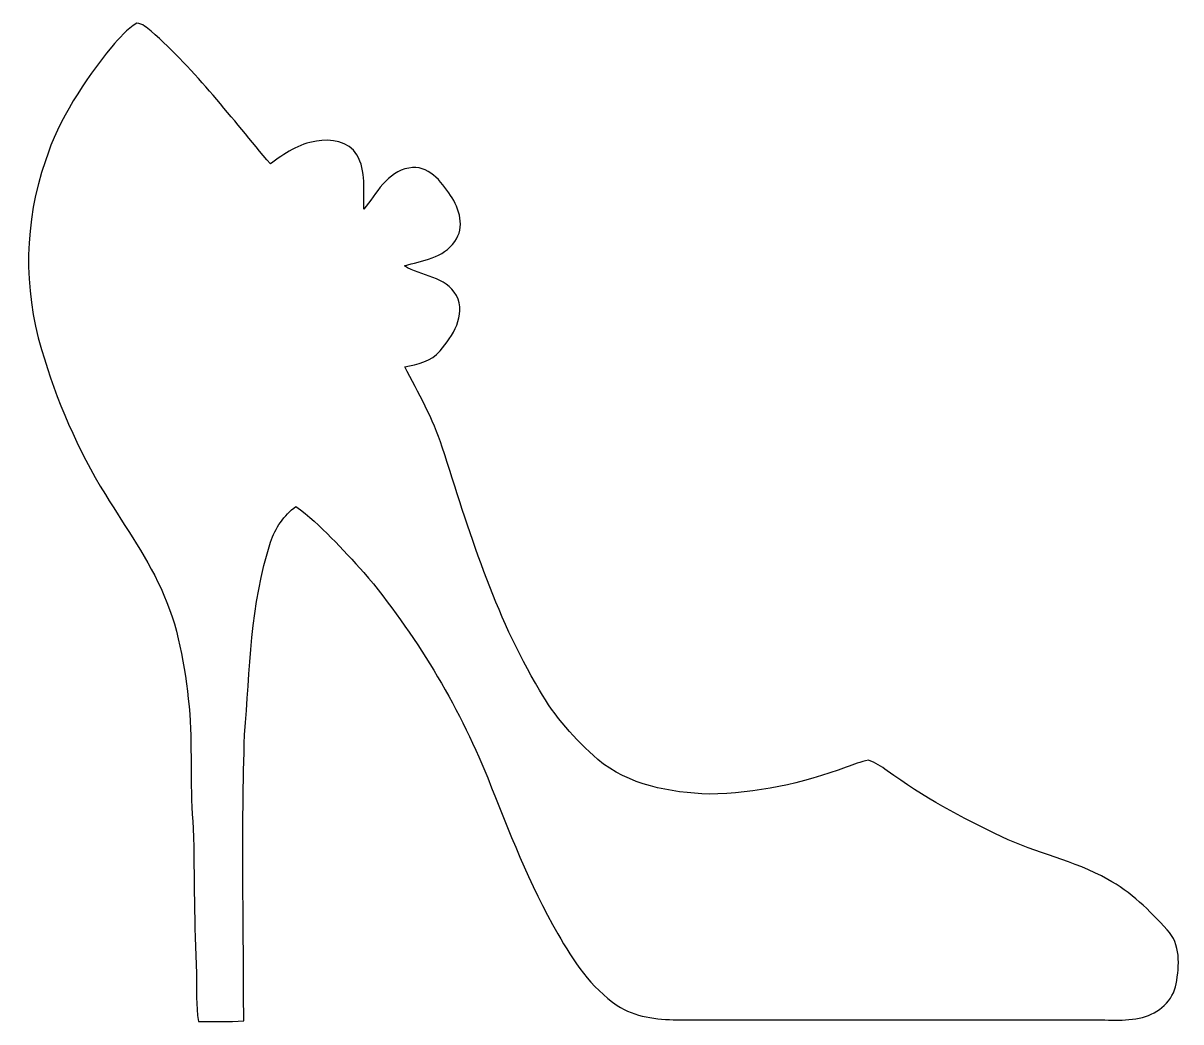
# Model space of a CAD drawing. Header units: centimetres. Extents: x -5.8 to 5.8, y -5 to 5.
import ezdxf

# ---------------------------------------------------------------- set-up
doc = ezdxf.new("R2010")
doc.units = ezdxf.units.CM
doc.header["$MEASUREMENT"] = 0
doc.layers.add('Camada 1', color=7, linetype='Continuous')

msp = doc.modelspace()

# ---------------------------------------------------------------- linework, layer by layer
at = {"layer": 'Camada 1', "color": 143}
msp.add_open_spline([(-4.6475, 4.95935), (-4.59069, 4.95828), (-4.54907, 4.91031), (-4.50568, 4.87927), (-4.50568, 4.87927), (-4.05729, 4.48768), (-3.70063, 4.00719), (-3.31645, 3.55599), (-3.31645, 3.55599), (-3.17816, 3.65653), (-3.03247, 3.76132), (-2.8575, 3.78249), (-2.8575, 3.78249), (-2.71426, 3.80894), (-2.53541, 3.78495), (-2.45497, 3.64808), (-2.45497, 3.64808), (-2.35795, 3.48402), (-2.38972, 3.28541), (-2.38619, 3.10373), (-2.38619, 3.10373), (-2.26024, 3.25931), (-2.15159, 3.47732), (-1.93604, 3.51542), (-1.93604, 3.51542), (-1.74554, 3.55177), (-1.61254, 3.38137), (-1.51977, 3.24167), (-1.51977, 3.24167), (-1.43087, 3.1115), (-1.37407, 2.92169), (-1.47778, 2.78377), (-1.47778, 2.78377), (-1.59066, 2.61832), (-1.8034, 2.59326), (-1.98084, 2.54034), (-1.98084, 2.54034), (-1.81292, 2.43451), (-1.56598, 2.43451), (-1.46156, 2.24401), (-1.46156, 2.24401), (-1.36243, 2.04752), (-1.4993, 1.84009), (-1.62489, 1.69333), (-1.62489, 1.69333), (-1.70956, 1.58503), (-1.84996, 1.55928), (-1.97696, 1.53458), (-1.97696, 1.53458), (-1.8415, 1.27282), (-1.69262, 1.01599), (-1.60372, 0.73342), (-1.60372, 0.73342), (-1.33631, -0.09384), (-1.08549, -0.9398), (-0.63253, -1.68945), (-0.63253, -1.68945), (-0.48753, -1.95509), (-0.27657, -2.17805), (-0.05326, -2.37983), (-0.05326, -2.37983), (0.25435, -2.63735), (0.66815, -2.71215), (1.05833, -2.72625), (1.05833, -2.72625), (1.52541, -2.72133), (1.9879, -2.61902), (2.425, -2.45709), (2.425, -2.45709), (2.49765, -2.43134), (2.56928, -2.40276), (2.64548, -2.38865), (2.64548, -2.38865), (2.71533, -2.4077), (2.77388, -2.45285), (2.83316, -2.49307), (2.83316, -2.49307), (3.18981, -2.75132), (3.57611, -2.96686), (3.97581, -3.151), (3.97581, -3.151), (4.31799, -3.31645), (4.69971, -3.38525), (5.03096, -3.57645), (5.03096, -3.57645), (5.26274, -3.69851), (5.44759, -3.88796), (5.62397, -4.07811), (5.62397, -4.07811), (5.7605, -4.22063), (5.74604, -4.43652), (5.71465, -4.6168), (5.71465, -4.6168), (5.68537, -4.78472), (5.53861, -4.91243), (5.37774, -4.95229), (5.37774, -4.95229), (5.19959, -4.99638), (5.01438, -4.9724), (4.83305, -4.97592), (4.83305, -4.97592), (3.4685, -4.97557), (2.10361, -4.97557), (0.73907, -4.97592), (0.73907, -4.97592), (0.53374, -4.9724), (0.31644, -4.95158), (0.14181, -4.83305), (0.14181, -4.83305), (-0.11888, -4.65701), (-0.3002, -4.38962), (-0.45049, -4.11868), (-0.45049, -4.11868), (-0.73695, -3.62584), (-0.93839, -3.09068), (-1.15005, -2.56329), (-1.15005, -2.56329), (-1.45167, -1.82174), (-1.87147, -1.12888), (-2.38512, -0.5154), (-2.38512, -0.5154), (-2.60103, -0.2868), (-2.8074, -0.04268), (-3.0628, 0.14252), (-3.0628, 0.14252), (-3.17958, 0.05009), (-3.27025, -0.0716), (-3.31399, -0.21483), (-3.31399, -0.21483), (-3.51683, -0.83326), (-3.52071, -1.49119), (-3.57399, -2.13359), (-3.57399, -2.13359), (-3.60644, -3.08468), (-3.58245, -4.03647), (-3.58281, -4.98792), (-3.58281, -4.98792), (-3.73308, -4.99497), (-3.88372, -4.99497), (-4.03401, -4.99145), (-4.03401, -4.99145), (-4.06011, -4.83376), (-4.04917, -4.6743), (-4.052, -4.51555), (-4.052, -4.51555), (-4.07811, -4.03401), (-4.07246, -3.55141), (-4.08515, -3.06951), (-4.08515, -3.06951), (-4.11833, -2.68958), (-4.09716, -2.30786), (-4.12009, -1.92792), (-4.12009, -1.92792), (-4.1589, -1.52576), (-4.21464, -1.1176), (-4.37761, -0.74436), (-4.37761, -0.74436), (-4.5272, -0.38559), (-4.75967, -0.0709), (-4.96076, 0.25964), (-4.96076, 0.25964), (-5.23909, 0.70943), (-5.44971, 1.19944), (-5.59822, 1.70709), (-5.59822, 1.70709), (-5.78131, 2.31739), (-5.77003, 2.98309), (-5.55978, 3.58527), (-5.55978, 3.58527), (-5.425, 4.00826), (-5.17277, 4.3808), (-4.89795, 4.72475), (-4.89795, 4.72475), (-4.82282, 4.81083), (-4.74698, 4.90044), (-4.6475, 4.95935)], degree=3, knots=[0, 0, 0, 0, 0.02222222, 0.02222222, 0.02222222, 0.02222222, 0.04444444, 0.04444444, 0.04444444, 0.04444444, 0.06666667, 0.06666667, 0.06666667, 0.06666667, 0.08888889, 0.08888889, 0.08888889, 0.08888889, 0.11111111, 0.11111111, 0.11111111, 0.11111111, 0.13333333, 0.13333333, 0.13333333, 0.13333333, 0.15555556, 0.15555556, 0.15555556, 0.15555556, 0.17777778, 0.17777778, 0.17777778, 0.17777778, 0.2, 0.2, 0.2, 0.2, 0.22222222, 0.22222222, 0.22222222, 0.22222222, 0.24444444, 0.24444444, 0.24444444, 0.24444444, 0.26666667, 0.26666667, 0.26666667, 0.26666667, 0.28888889, 0.28888889, 0.28888889, 0.28888889, 0.31111111, 0.31111111, 0.31111111, 0.31111111, 0.33333333, 0.33333333, 0.33333333, 0.33333333, 0.35555556, 0.35555556, 0.35555556, 0.35555556, 0.37777778, 0.37777778, 0.37777778, 0.37777778, 0.4, 0.4, 0.4, 0.4, 0.42222222, 0.42222222, 0.42222222, 0.42222222, 0.44444444, 0.44444444, 0.44444444, 0.44444444, 0.46666667, 0.46666667, 0.46666667, 0.46666667, 0.48888889, 0.48888889, 0.48888889, 0.48888889, 0.51111111, 0.51111111, 0.51111111, 0.51111111, 0.53333333, 0.53333333, 0.53333333, 0.53333333, 0.55555556, 0.55555556, 0.55555556, 0.55555556, 0.57777778, 0.57777778, 0.57777778, 0.57777778, 0.6, 0.6, 0.6, 0.6, 0.62222222, 0.62222222, 0.62222222, 0.62222222, 0.64444444, 0.64444444, 0.64444444, 0.64444444, 0.66666667, 0.66666667, 0.66666667, 0.66666667, 0.68888889, 0.68888889, 0.68888889, 0.68888889, 0.71111111, 0.71111111, 0.71111111, 0.71111111, 0.73333333, 0.73333333, 0.73333333, 0.73333333, 0.75555556, 0.75555556, 0.75555556, 0.75555556, 0.77777778, 0.77777778, 0.77777778, 0.77777778, 0.8, 0.8, 0.8, 0.8, 0.82222222, 0.82222222, 0.82222222, 0.82222222, 0.84444444, 0.84444444, 0.84444444, 0.84444444, 0.86666667, 0.86666667, 0.86666667, 0.86666667, 0.88888889, 0.88888889, 0.88888889, 0.88888889, 0.91111111, 0.91111111, 0.91111111, 0.91111111, 0.93333333, 0.93333333, 0.93333333, 0.93333333, 0.95555556, 0.95555556, 0.95555556, 0.95555556, 1, 1, 1, 1], dxfattribs=at)

doc.saveas('drawing.dxf')
